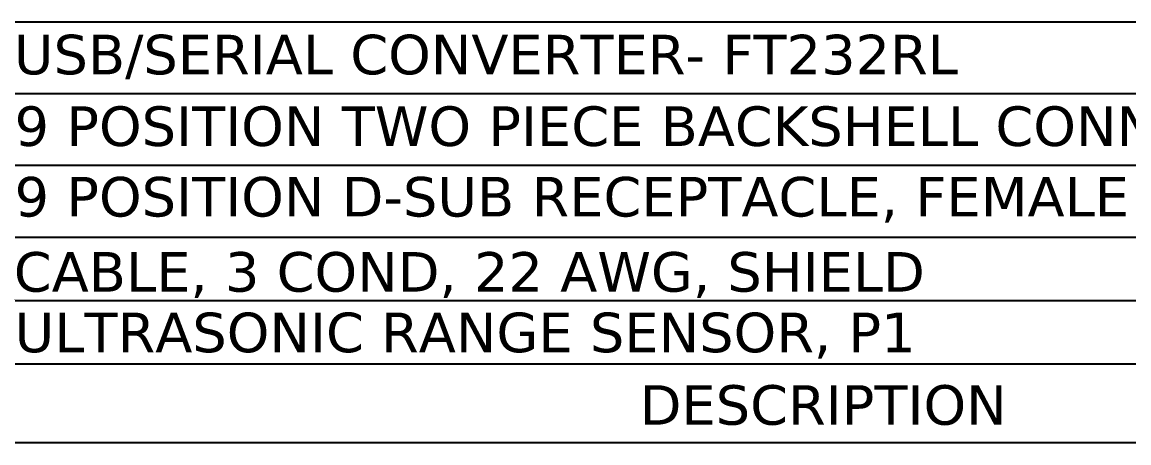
# Model space of a CAD drawing. Extents: x 0 to 22, y 0 to 17.
# Drawn here: x 17 to 19.982, y 2.314 to 3.446 of the extents above; entities that cross this region are included whole.
import ezdxf

# ---------------------------------------------------------------- set-up
doc = ezdxf.new("R2010")
doc.units = 0
doc.header["$LTSCALE"] = 1.21
doc.header["$MEASUREMENT"] = 0
doc.styles.add('BEC', font='verdana.ttf')

msp = doc.modelspace()

# ---------------------------------------------------------------- linework, layer by layer
for p, q in [((21.49771, 3.44593), (11.25363, 3.44593)), ((21.49771, 3.25314), (11.25363, 3.25314)), ((21.49962, 3.06034), (11.25555, 3.06034)), ((21.49962, 2.86657), (11.25555, 2.86657)), ((21.49962, 2.69574), (11.25555, 2.69574)), ((21.49962, 2.52491), (11.25555, 2.52491)), ((21.49962, 2.31356), (11.25555, 2.31356))]:
    msp.add_line(p, q)

# ---------------------------------------------------------------- texts
at = {"style": 'BEC'}
for s, p in [('USB/SERIAL CONVERTER- FT232RL', (16.97761, 3.30554)), ('9 POSITION TWO PIECE BACKSHELL CONNECTOR ', (16.97953, 3.11275)), ('9 POSITION D-SUB RECEPTACLE, FEMALE SOCKETS', (16.97953, 2.92284)), ('CABLE, 3 COND, 22 AWG, SHIELD', (16.97761, 2.72057)), ('ULTRASONIC RANGE SENSOR, P1', (16.97953, 2.55748)), ('DESCRIPTION', (18.66392, 2.36231))]:
    msp.add_text(s, height=0.1065009, dxfattribs=at).set_placement(p)

doc.saveas('drawing.dxf')
